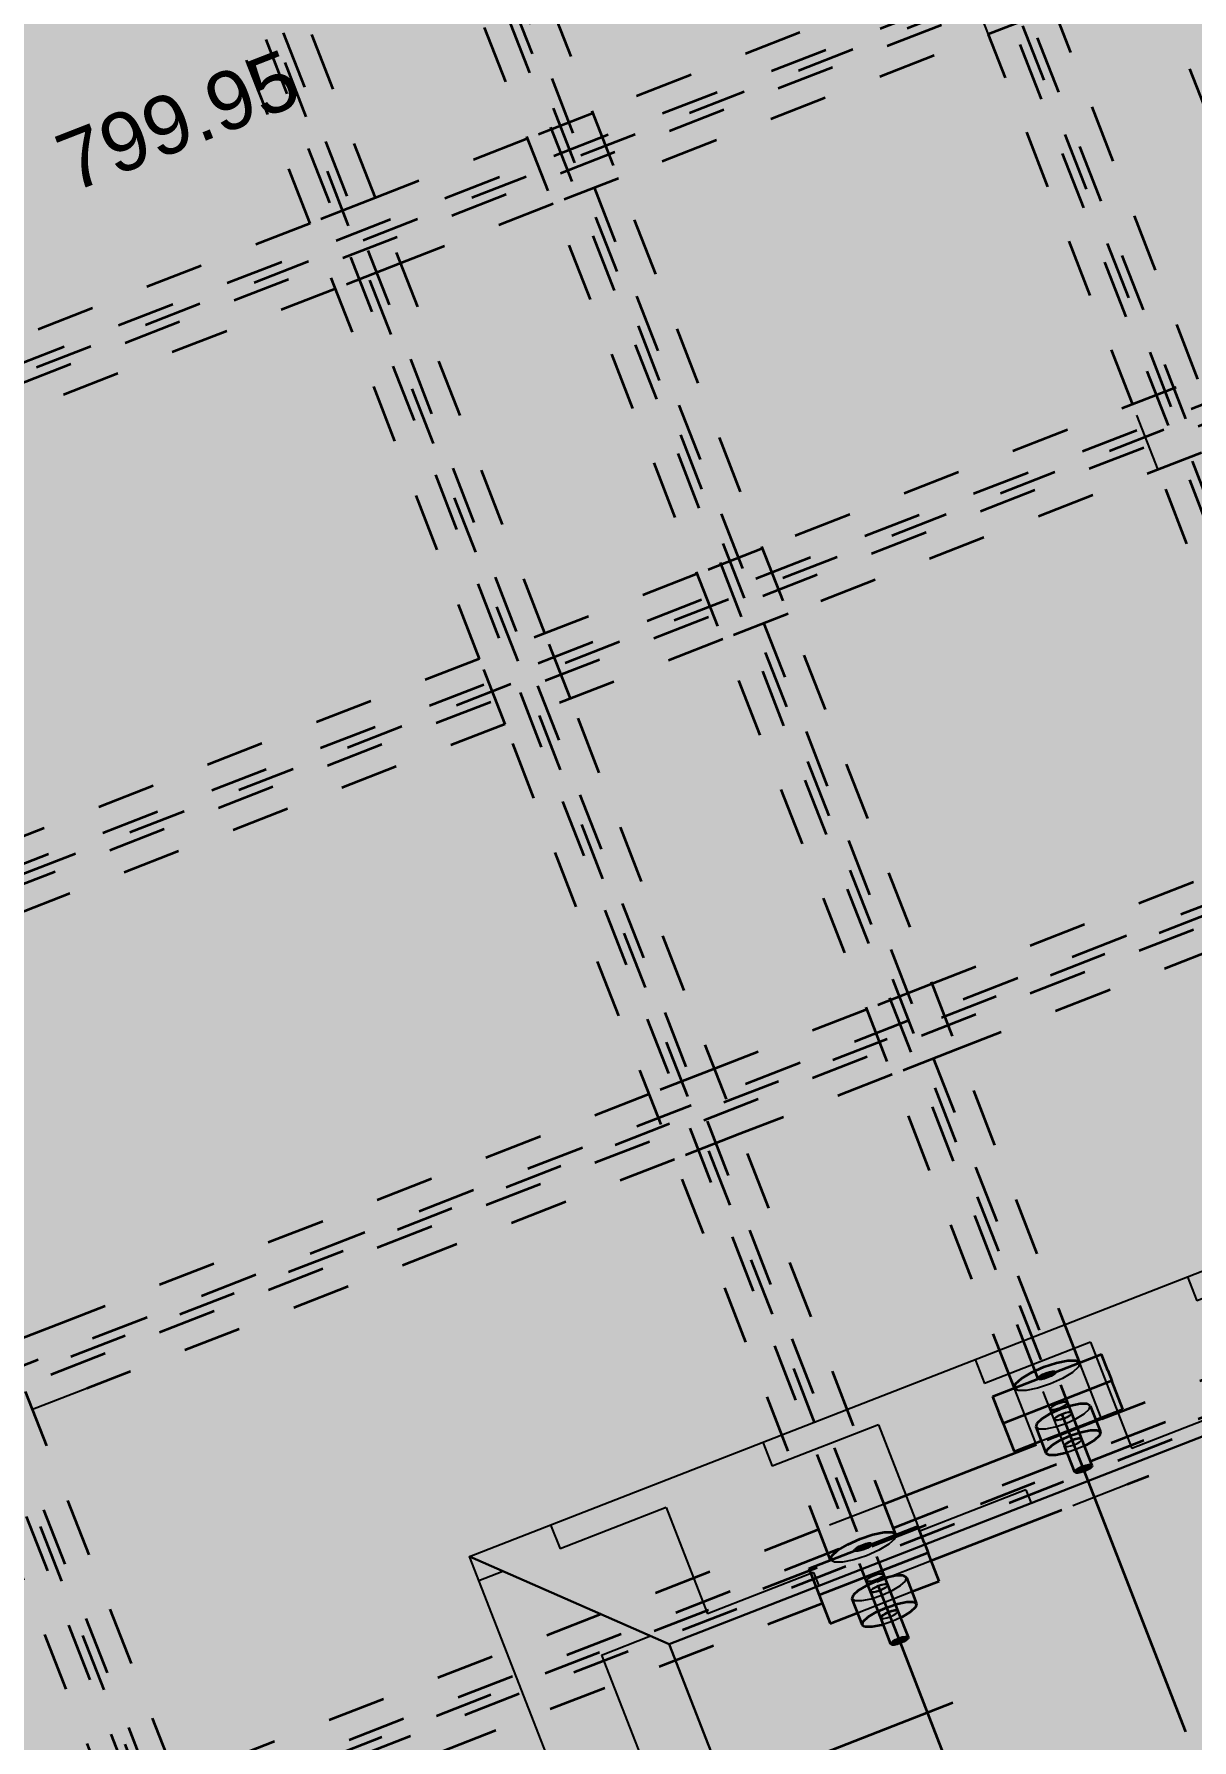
# Model space of a CAD drawing. Header units: metres. Extents: x 2688466 to 2688595, y 1221626 to 1221756.
# Drawn here: x 2688499.936 to 2688501.918, y 1221705.583 to 1221708.503 of the extents above; entities that cross this region are included whole.
import ezdxf

# ---------------------------------------------------------------- set-up
doc = ezdxf.new("R2010")
doc.units = ezdxf.units.M
doc.linetypes.add('AUSGEZOGEN', pattern=[0])
doc.linetypes.add('VERDECKT2_S2', pattern=[0.15, 0.1, -0.05])
for name, color, linetype, lineweight in [('Beton Ansicht', 7, 'AUSGEZOGEN', 35), ('Schnittbeschriftung', 7, 'AUSGEZOGEN', 50), ('Standard', 7, 'AUSGEZOGEN', 13)]:
    doc.layers.add(name, color=color, linetype=linetype, lineweight=lineweight)
doc.styles.add('ARIAL', font='arial.ttf')

msp = doc.modelspace()

# ---------------------------------------------------------------- hatches: boundary and pattern name
at = {"layer": 'Beton Ansicht', "linetype": 'AUSGEZOGEN', "lineweight": 13, "true_color": 0xc86432, "transparency": 33554687}
for points in [[(2688501.7744, 1221706.2151), (2688501.7635, 1221706.2429), (2688501.5772, 1221706.1703), (2688501.588, 1221706.1425)], [(2688501.588, 1221706.1425), (2688501.595, 1221706.1245), (2688501.7814, 1221706.1971), (2688501.7744, 1221706.2151)], [(2688501.595, 1221706.1245), (2688501.6138, 1221706.0763), (2688501.6604, 1221706.0944), (2688501.651, 1221706.1185), (2688501.6528, 1221706.1245), (2688501.6613, 1221706.1324), (2688501.6754, 1221706.1409), (2688501.6929, 1221706.1487), (2688501.7111, 1221706.1547), (2688501.7272, 1221706.158), (2688501.7388, 1221706.158), (2688501.7442, 1221706.1548), (2688501.7536, 1221706.1307), (2688501.8002, 1221706.1488), (2688501.7814, 1221706.1971)], [(2688501.4597, 1221705.9208), (2688501.4489, 1221705.9487), (2688501.2625, 1221705.8761), (2688501.2734, 1221705.8482)], [(2688501.2734, 1221705.8482), (2688501.2804, 1221705.8302), (2688501.4667, 1221705.9028), (2688501.4597, 1221705.9208)], [(2688501.2804, 1221705.8302), (2688501.2991, 1221705.782), (2688501.3457, 1221705.8001), (2688501.3363, 1221705.8243), (2688501.3381, 1221705.8303), (2688501.3467, 1221705.8381), (2688501.3608, 1221705.8466), (2688501.3782, 1221705.8545), (2688501.3964, 1221705.8605), (2688501.4126, 1221705.8638), (2688501.4242, 1221705.8638), (2688501.4295, 1221705.8606), (2688501.4389, 1221705.8364), (2688501.4855, 1221705.8546), (2688501.4667, 1221705.9028)]]:
    msp.add_hatch(color=32, dxfattribs=at).paths.add_polyline_path(points)
at = {"layer": 'Beton Ansicht', "linetype": 'AUSGEZOGEN', "lineweight": 13, "transparency": 33554687}
for points in [[(2688501.6587, 1221706.2053), (2688501.656, 1221706.2027), (2688501.6566, 1221706.2013), (2688501.6598, 1221706.2025)], [(2688501.6633, 1221706.208), (2688501.6587, 1221706.2053), (2688501.6598, 1221706.2025), (2688501.6646, 1221706.2044)], [(2688501.6689, 1221706.2105), (2688501.6633, 1221706.208), (2688501.6646, 1221706.2044), (2688501.6704, 1221706.2066)], [(2688501.6747, 1221706.2124), (2688501.6689, 1221706.2105), (2688501.6704, 1221706.2066), (2688501.6761, 1221706.2089)], [(2688501.6798, 1221706.2135), (2688501.6747, 1221706.2124), (2688501.6761, 1221706.2089), (2688501.6809, 1221706.2107)], [(2688501.6836, 1221706.2135), (2688501.6798, 1221706.2135), (2688501.6809, 1221706.2107), (2688501.6841, 1221706.212)], [(2688501.6853, 1221706.2124), (2688501.6836, 1221706.2135), (2688501.6841, 1221706.212)], [(2688501.656, 1221706.2027), (2688501.6554, 1221706.2008), (2688501.6566, 1221706.2013)], [(2688501.693, 1221706.0959), (2688501.7104, 1221706.1037), (2688501.6929, 1221706.1487), (2688501.6754, 1221706.1409)], [(2688501.7104, 1221706.1037), (2688501.7286, 1221706.1097), (2688501.7111, 1221706.1547), (2688501.6929, 1221706.1487)], [(2688501.7286, 1221706.1097), (2688501.7448, 1221706.113), (2688501.7272, 1221706.158), (2688501.7111, 1221706.1547)], [(2688501.7448, 1221706.113), (2688501.7564, 1221706.113), (2688501.7388, 1221706.158), (2688501.7272, 1221706.158)], [(2688501.7564, 1221706.113), (2688501.7617, 1221706.1098), (2688501.7442, 1221706.1548), (2688501.7388, 1221706.158)], [(2688501.6685, 1221706.0735), (2688501.6703, 1221706.0795), (2688501.6528, 1221706.1245), (2688501.651, 1221706.1185)], [(2688501.6703, 1221706.0795), (2688501.6789, 1221706.0874), (2688501.6613, 1221706.1324), (2688501.6528, 1221706.1245)], [(2688501.6789, 1221706.0874), (2688501.693, 1221706.0959), (2688501.6754, 1221706.1409), (2688501.6613, 1221706.1324)], [(2688501.7373, 1221706.0875), (2688501.7514, 1221706.096), (2688501.76, 1221706.1038), (2688501.7617, 1221706.1098), (2688501.7564, 1221706.113), (2688501.7448, 1221706.113), (2688501.7286, 1221706.1097), (2688501.7104, 1221706.1037), (2688501.693, 1221706.0959), (2688501.6789, 1221706.0874), (2688501.6703, 1221706.0795), (2688501.6685, 1221706.0735), (2688501.6739, 1221706.0703), (2688501.6855, 1221706.0703), (2688501.7016, 1221706.0736), (2688501.7046, 1221706.0746), (2688501.7002, 1221706.0859), (2688501.7008, 1221706.0878), (2688501.7035, 1221706.0903), (2688501.708, 1221706.093), (2688501.7136, 1221706.0955), (2688501.7194, 1221706.0974), (2688501.7246, 1221706.0985), (2688501.7283, 1221706.0985), (2688501.73, 1221706.0975), (2688501.7344, 1221706.0862)], [(2688501.7177, 1221706.0408), (2688501.7183, 1221706.0428), (2688501.7008, 1221706.0878), (2688501.7002, 1221706.0859)], [(2688501.7183, 1221706.0428), (2688501.7211, 1221706.0453), (2688501.7035, 1221706.0903), (2688501.7008, 1221706.0878)], [(2688501.7211, 1221706.0453), (2688501.7256, 1221706.048), (2688501.708, 1221706.093), (2688501.7035, 1221706.0903)], [(2688501.7256, 1221706.048), (2688501.7312, 1221706.0505), (2688501.7136, 1221706.0955), (2688501.708, 1221706.093)], [(2688501.7312, 1221706.0505), (2688501.737, 1221706.0524), (2688501.7194, 1221706.0974), (2688501.7136, 1221706.0955)], [(2688501.737, 1221706.0524), (2688501.7421, 1221706.0535), (2688501.7246, 1221706.0985), (2688501.7194, 1221706.0974)], [(2688501.7421, 1221706.0535), (2688501.7459, 1221706.0535), (2688501.7283, 1221706.0985), (2688501.7246, 1221706.0985)], [(2688501.7459, 1221706.0535), (2688501.7476, 1221706.0525), (2688501.73, 1221706.0975), (2688501.7283, 1221706.0985)], [(2688501.7443, 1221706.048), (2688501.747, 1221706.0505), (2688501.7476, 1221706.0525), (2688501.7459, 1221706.0535), (2688501.7421, 1221706.0535), (2688501.737, 1221706.0524), (2688501.7312, 1221706.0505), (2688501.7256, 1221706.048), (2688501.7211, 1221706.0453), (2688501.7183, 1221706.0428), (2688501.7177, 1221706.0408), (2688501.7195, 1221706.0398), (2688501.7232, 1221706.0398), (2688501.7283, 1221706.0409), (2688501.7342, 1221706.0428), (2688501.7398, 1221706.0453)], [(2688501.3486, 1221705.9137), (2688501.3441, 1221705.911), (2688501.3451, 1221705.9083), (2688501.35, 1221705.9102)], [(2688501.3542, 1221705.9162), (2688501.3486, 1221705.9137), (2688501.35, 1221705.9102), (2688501.3557, 1221705.9124)], [(2688501.36, 1221705.9182), (2688501.3542, 1221705.9162), (2688501.3557, 1221705.9124), (2688501.3614, 1221705.9146)], [(2688501.3652, 1221705.9192), (2688501.36, 1221705.9182), (2688501.3614, 1221705.9146), (2688501.3662, 1221705.9165)], [(2688501.3689, 1221705.9192), (2688501.3652, 1221705.9192), (2688501.3662, 1221705.9165), (2688501.3695, 1221705.9177)], [(2688501.3706, 1221705.9182), (2688501.3689, 1221705.9192), (2688501.3695, 1221705.9177)], [(2688501.3413, 1221705.9085), (2688501.3408, 1221705.9066), (2688501.3419, 1221705.907)], [(2688501.3441, 1221705.911), (2688501.3413, 1221705.9085), (2688501.3419, 1221705.907), (2688501.3451, 1221705.9083)], [(2688501.3783, 1221705.8016), (2688501.3958, 1221705.8095), (2688501.3782, 1221705.8545), (2688501.3608, 1221705.8466)], [(2688501.3958, 1221705.8095), (2688501.414, 1221705.8155), (2688501.3964, 1221705.8605), (2688501.3782, 1221705.8545)], [(2688501.414, 1221705.8155), (2688501.4301, 1221705.8188), (2688501.4126, 1221705.8638), (2688501.3964, 1221705.8605)], [(2688501.4301, 1221705.8188), (2688501.4417, 1221705.8188), (2688501.4242, 1221705.8638), (2688501.4126, 1221705.8638)], [(2688501.4417, 1221705.8188), (2688501.4471, 1221705.8155), (2688501.4295, 1221705.8606), (2688501.4242, 1221705.8638)], [(2688501.3539, 1221705.7793), (2688501.3556, 1221705.7853), (2688501.3381, 1221705.8303), (2688501.3363, 1221705.8243)], [(2688501.3556, 1221705.7853), (2688501.3642, 1221705.7931), (2688501.3467, 1221705.8381), (2688501.3381, 1221705.8303)], [(2688501.3642, 1221705.7931), (2688501.3783, 1221705.8016), (2688501.3608, 1221705.8466), (2688501.3467, 1221705.8381)], [(2688501.4226, 1221705.7932), (2688501.4367, 1221705.8017), (2688501.4453, 1221705.8096), (2688501.4471, 1221705.8155), (2688501.4417, 1221705.8188), (2688501.4301, 1221705.8188), (2688501.414, 1221705.8155), (2688501.3958, 1221705.8095), (2688501.3783, 1221705.8016), (2688501.3642, 1221705.7931), (2688501.3556, 1221705.7853), (2688501.3539, 1221705.7793), (2688501.3592, 1221705.776), (2688501.3708, 1221705.776), (2688501.387, 1221705.7793), (2688501.39, 1221705.7803), (2688501.3856, 1221705.7916), (2688501.3861, 1221705.7935), (2688501.3889, 1221705.796), (2688501.3934, 1221705.7987), (2688501.399, 1221705.8013), (2688501.4048, 1221705.8032), (2688501.4099, 1221705.8042), (2688501.4137, 1221705.8042), (2688501.4154, 1221705.8032), (2688501.4198, 1221705.7919)], [(2688501.4036, 1221705.7485), (2688501.4064, 1221705.751), (2688501.3889, 1221705.796), (2688501.3861, 1221705.7935)], [(2688501.4064, 1221705.751), (2688501.4109, 1221705.7537), (2688501.3934, 1221705.7987), (2688501.3889, 1221705.796)], [(2688501.4109, 1221705.7537), (2688501.4165, 1221705.7563), (2688501.399, 1221705.8013), (2688501.3934, 1221705.7987)], [(2688501.4165, 1221705.7563), (2688501.4223, 1221705.7582), (2688501.4048, 1221705.8032), (2688501.399, 1221705.8013)], [(2688501.4223, 1221705.7582), (2688501.4275, 1221705.7592), (2688501.4099, 1221705.8042), (2688501.4048, 1221705.8032)], [(2688501.4275, 1221705.7592), (2688501.4312, 1221705.7592), (2688501.4137, 1221705.8042), (2688501.4099, 1221705.8042)], [(2688501.4312, 1221705.7592), (2688501.4329, 1221705.7582), (2688501.4154, 1221705.8032), (2688501.4137, 1221705.8042)], [(2688501.4031, 1221705.7466), (2688501.4036, 1221705.7485), (2688501.3861, 1221705.7935), (2688501.3856, 1221705.7916)], [(2688501.4296, 1221705.7538), (2688501.4323, 1221705.7563), (2688501.4329, 1221705.7582), (2688501.4312, 1221705.7592), (2688501.4275, 1221705.7592), (2688501.4223, 1221705.7582), (2688501.4165, 1221705.7563), (2688501.4109, 1221705.7537), (2688501.4064, 1221705.751), (2688501.4036, 1221705.7485), (2688501.4031, 1221705.7466), (2688501.4048, 1221705.7456), (2688501.4085, 1221705.7456), (2688501.4137, 1221705.7466), (2688501.4195, 1221705.7485), (2688501.4251, 1221705.7511)]]:
    msp.add_hatch(color=5, dxfattribs=at).paths.add_polyline_path(points)
at = {"layer": 'Standard', "linetype": 'AUSGEZOGEN', "lineweight": 13, "transparency": 33554559}
h = msp.add_hatch(color=7, dxfattribs=at)
h.set_gradient(color1=(199, 199, 199), color2=(199, 199, 199), one_color=1)
h.paths.add_polyline_path([(2688498.9716, 1221702.9406), (2688501.4559, 1221703.9081), (2688500.6814, 1221705.8966), (2688502.9031, 1221706.7619), (2688501.5163, 1221710.3384), (2688496.8051, 1221708.5036)], flags=0)
h = msp.add_hatch(color=7, dxfattribs=at)
h.set_gradient(color1=(140, 255, 140), color2=(140, 255, 140), one_color=1)
h.paths.add_polyline_path([(2688500.6814, 1221705.8966), (2688501.0233, 1221705.7464), (2688503.2446, 1221706.6115), (2688502.9031, 1221706.7619)], flags=0)
at = {"layer": 'Standard', "linetype": 'AUSGEZOGEN', "lineweight": 25, "transparency": 33554687}
h = msp.add_hatch(dxfattribs=at)
h.set_pattern_fill('MUSTER', scale=0.195, angle=201.28, style=0, pattern_type=2)
h.set_pattern_definition([(201.28, (2688527.82213, 1221730.65005), (-0.1109339, -0.2524751), [0.195, -0.195]), (291.28, (2688527.82213, 1221730.65005), (0.2524751, -0.1109339), [0.195, -0.195])])
h.paths.add_polyline_path([(2688501.0233, 1221705.7464), (2688503.2446, 1221706.6115), (2688502.9031, 1221706.7619), (2688500.6814, 1221705.8966)], flags=0)
at = {"layer": 'Standard', "linetype": 'AUSGEZOGEN', "lineweight": 13, "transparency": 33554559}
h = msp.add_hatch(color=7, dxfattribs=at)
h.set_gradient(color1=(199, 199, 199), color2=(199, 199, 199), one_color=1)
h.paths.add_polyline_path([(2688501.7019, 1221704.0039), (2688503.9209, 1221704.8681), (2688503.2446, 1221706.6115), (2688501.0233, 1221705.7464)], flags=0)
h = msp.add_hatch(color=7, dxfattribs=at)
h.set_gradient(color1=(140, 255, 140), color2=(140, 255, 140), one_color=1)
h.paths.add_polyline_path([(2688501.4559, 1221703.9081), (2688501.7019, 1221704.0039), (2688501.0233, 1221705.7464), (2688500.6814, 1221705.8966)], flags=0)
at = {"layer": 'Standard', "linetype": 'AUSGEZOGEN', "lineweight": 25, "transparency": 33554687}
h = msp.add_hatch(dxfattribs=at)
h.set_pattern_fill('MUSTER', scale=0.195, angle=291.28, style=0, pattern_type=2)
h.set_pattern_definition([(291.28, (2688528.54895, 1221730.93313), (0.2524751, -0.1109339), [0.195, -0.195]), (21.28, (2688528.54895, 1221730.93313), (0.1109339, 0.2524751), [0.195, -0.195])])
h.paths.add_polyline_path([(2688501.7019, 1221704.0039), (2688501.0233, 1221705.7464), (2688500.6814, 1221705.8966), (2688501.4559, 1221703.9081)], flags=0)

# ---------------------------------------------------------------- linework, layer by layer
at = {"layer": 'Beton Ansicht', "linetype": 'VERDECKT2_S2', "lineweight": 35, "transparency": 33554687}
for p, q in [((2688500.7815, 1221703.8046), (2688497.7203, 1221711.6648)), ((2688500.6849, 1221704.0083), (2688497.8806, 1221711.2089)), ((2688500.7148, 1221704.0199), (2688497.9104, 1221711.2205)), ((2688500.6439, 1221703.9924), (2688497.9751, 1221710.8452)), ((2688502.459, 1221706.3421), (2688501.0568, 1221709.9424)), ((2688502.5362, 1221706.1879), (2688501.0661, 1221709.9626)), ((2688502.4888, 1221706.3537), (2688501.0866, 1221709.954)), ((2688501.7263, 1221706.2284), (2688500.3241, 1221709.8287)), ((2688501.6554, 1221706.2008), (2688500.2533, 1221709.8011)), ((2688501.7327, 1221706.0467), (2688500.2626, 1221709.8214)), ((2688501.73, 1221706.0975), (2688500.2831, 1221709.8127)), ((2688501.6144, 1221706.1849), (2688500.2123, 1221709.7852)), ((2688501.3856, 1221705.7916), (2688499.9386, 1221709.5069)), ((2688501.418, 1221705.7524), (2688499.9479, 1221709.5271)), ((2688501.4154, 1221705.8032), (2688499.9684, 1221709.5185)), ((2688500.7558, 1221704.0359), (2688498.639, 1221709.4712)), ((2688502.0965, 1221707.9781), (2688501.5594, 1221709.3572)), ((2688502.456, 1221708.9122), (2688496.0708, 1221706.4254)), ((2688502.4098, 1221708.9114), (2688496.093, 1221706.4512)), ((2688502.4214, 1221708.8816), (2688496.1046, 1221706.4214)), ((2688500.8106, 1221707.4773), (2688500.2735, 1221708.8564)), ((2688500.6988, 1221707.4337), (2688500.1617, 1221708.8128)), ((2688501.8062, 1221708.7235), (2688500.893, 1221708.3679)), ((2688501.8498, 1221708.6117), (2688500.9366, 1221708.2561)), ((2688501.9288, 1221707.9127), (2688501.682, 1221708.5464)), ((2688501.817, 1221707.8692), (2688501.5702, 1221708.5028)), ((2688500.893, 1221708.3679), (2688500.7812, 1221708.3243)), ((2688500.7812, 1221708.3243), (2688500.5203, 1221708.2227)), ((2688500.9366, 1221708.2561), (2688500.8248, 1221708.2125)), ((2688500.5203, 1221708.2227), (2688500.4085, 1221708.1792)), ((2688500.8248, 1221708.2125), (2688500.5638, 1221708.1109)), ((2688500.4085, 1221708.1792), (2688499.4021, 1221707.7872)), ((2688502.6158, 1221708.1159), (2688496.2307, 1221705.6292)), ((2688502.5697, 1221708.1151), (2688496.2528, 1221705.655)), ((2688500.5638, 1221708.1109), (2688500.452, 1221708.0673)), ((2688502.4506, 1221708.116), (2688501.1834, 1221707.6224)), ((2688502.5813, 1221708.0853), (2688496.2644, 1221705.6251)), ((2688500.452, 1221708.0673), (2688499.4457, 1221707.6754)), ((2688502.4942, 1221708.0041), (2688501.2269, 1221707.5106)), ((2688502.418, 1221706.3261), (2688501.8605, 1221707.7574)), ((2688501.1834, 1221707.6224), (2688501.0715, 1221707.5789)), ((2688501.0715, 1221707.5789), (2688499.6924, 1221707.0418)), ((2688501.2269, 1221707.5106), (2688501.1151, 1221707.467)), ((2688501.1151, 1221707.467), (2688499.736, 1221706.9299)), ((2688500.8542, 1221707.3654), (2688500.8106, 1221707.4773)), ((2688503.0739, 1221707.4358), (2688496.6887, 1221704.949)), ((2688500.7424, 1221707.3219), (2688500.6988, 1221707.4337)), ((2688503.0394, 1221707.4052), (2688496.7225, 1221704.945)), ((2688502.9247, 1221707.3948), (2688496.7109, 1221704.9748)), ((2688501.4116, 1221705.9341), (2688500.8542, 1221707.3654)), ((2688501.2998, 1221705.8906), (2688500.7424, 1221707.3219)), ((2688502.1073, 1221707.1237), (2688501.4737, 1221706.877)), ((2688502.1509, 1221707.0119), (2688501.5172, 1221706.7651)), ((2688501.4737, 1221706.877), (2688501.3619, 1221706.8334)), ((2688501.3619, 1221706.8334), (2688501.1009, 1221706.7318)), ((2688501.5172, 1221706.7651), (2688501.4054, 1221706.7216)), ((2688503.5133, 1221706.7484), (2688496.886, 1221704.1674)), ((2688501.1009, 1221706.7318), (2688500.9891, 1221706.6882)), ((2688503.3641, 1221706.7074), (2688496.9082, 1221704.1931)), ((2688501.4054, 1221706.7216), (2688501.1445, 1221706.62)), ((2688503.3757, 1221706.6776), (2688496.9198, 1221704.1633)), ((2688500.9891, 1221706.6882), (2688499.9828, 1221706.2963)), ((2688501.1445, 1221706.62), (2688501.0327, 1221706.5764)), ((2688501.0327, 1221706.5764), (2688500.0263, 1221706.1845)), ((2688502.3976, 1221706.3783), (2688501.764, 1221706.1315)), ((2688499.9828, 1221706.2963), (2688499.8709, 1221706.2528)), ((2688502.4039, 1221706.2519), (2688501.8076, 1221706.0197)), ((2688501.2795, 1221705.9428), (2688500.2731, 1221705.5508)), ((2688501.2857, 1221705.8164), (2688500.3166, 1221705.439))]:
    msp.add_line(p, q, dxfattribs=at)
at = {"layer": 'Beton Ansicht', "linetype": 'VERDECKT2_S2', "lineweight": 25, "transparency": 33554687}
for p, q in [((2688501.5702, 1221708.5028), (2688501.5267, 1221708.6147)), ((2688501.8605, 1221707.7574), (2688501.817, 1221707.8692)), ((2688501.6774, 1221706.2053), (2688501.6719, 1221706.2028)), ((2688501.682, 1221706.208), (2688501.6774, 1221706.2053)), ((2688501.6847, 1221706.2105), (2688501.682, 1221706.208)), ((2688501.6853, 1221706.2124), (2688501.6847, 1221706.2105)), ((2688501.7139, 1221706.2118), (2688501.697, 1221706.2016)), ((2688501.7242, 1221706.2212), (2688501.7139, 1221706.2118)), ((2688501.7263, 1221706.2284), (2688501.7242, 1221706.2212)), ((2688501.7629, 1221706.1343), (2688501.7263, 1221706.2284)), ((2688500.0263, 1221706.1845), (2688499.9145, 1221706.1409)), ((2688501.6209, 1221706.181), (2688501.6144, 1221706.1849)), ((2688501.6511, 1221706.0908), (2688501.6144, 1221706.1849)), ((2688501.6348, 1221706.181), (2688501.6209, 1221706.181)), ((2688501.6542, 1221706.1849), (2688501.6348, 1221706.181)), ((2688501.676, 1221706.1922), (2688501.6542, 1221706.1849)), ((2688501.6572, 1221706.1998), (2688501.6554, 1221706.2008)), ((2688501.7002, 1221706.0859), (2688501.6554, 1221706.2008)), ((2688501.6609, 1221706.1998), (2688501.6572, 1221706.1998)), ((2688501.666, 1221706.2008), (2688501.6609, 1221706.1998)), ((2688501.6719, 1221706.2028), (2688501.666, 1221706.2008)), ((2688501.697, 1221706.2016), (2688501.676, 1221706.1922)), ((2688501.6762, 1221706.1508), (2688501.6757, 1221706.1489)), ((2688501.6757, 1221706.1489), (2688501.6762, 1221706.1508)), ((2688501.6757, 1221706.1489), (2688501.6774, 1221706.1478)), ((2688501.6774, 1221706.1478), (2688501.6757, 1221706.1489)), ((2688501.679, 1221706.1533), (2688501.6762, 1221706.1508)), ((2688501.6762, 1221706.1508), (2688501.679, 1221706.1533)), ((2688501.6774, 1221706.1478), (2688501.6811, 1221706.1478)), ((2688501.6811, 1221706.1478), (2688501.6774, 1221706.1478)), ((2688501.6835, 1221706.156), (2688501.679, 1221706.1533)), ((2688501.679, 1221706.1533), (2688501.6835, 1221706.156)), ((2688501.6811, 1221706.1478), (2688501.6863, 1221706.1489)), ((2688501.6863, 1221706.1489), (2688501.6811, 1221706.1478)), ((2688501.6891, 1221706.1585), (2688501.6835, 1221706.156)), ((2688501.6835, 1221706.156), (2688501.6891, 1221706.1585)), ((2688501.6863, 1221706.1489), (2688501.6921, 1221706.1508)), ((2688501.6921, 1221706.1508), (2688501.6863, 1221706.1489)), ((2688501.6949, 1221706.1604), (2688501.6891, 1221706.1585)), ((2688501.6891, 1221706.1585), (2688501.6949, 1221706.1604)), ((2688501.6921, 1221706.1508), (2688501.6977, 1221706.1533)), ((2688501.6977, 1221706.1533), (2688501.6921, 1221706.1508)), ((2688501.7001, 1221706.1615), (2688501.6949, 1221706.1604)), ((2688501.6949, 1221706.1604), (2688501.7001, 1221706.1615)), ((2688501.6977, 1221706.1533), (2688501.7022, 1221706.156)), ((2688501.7022, 1221706.156), (2688501.6977, 1221706.1533)), ((2688501.7038, 1221706.1615), (2688501.7001, 1221706.1615)), ((2688501.7001, 1221706.1615), (2688501.7038, 1221706.1615)), ((2688501.7022, 1221706.156), (2688501.7049, 1221706.1586)), ((2688501.7049, 1221706.1586), (2688501.7022, 1221706.156)), ((2688501.7055, 1221706.1605), (2688501.7038, 1221706.1615)), ((2688501.7038, 1221706.1615), (2688501.7055, 1221706.1605)), ((2688501.7049, 1221706.1586), (2688501.7055, 1221706.1605)), ((2688501.7055, 1221706.1605), (2688501.7049, 1221706.1586)), ((2688501.7339, 1221706.141), (2688501.7424, 1221706.1488)), ((2688501.7424, 1221706.1488), (2688501.7442, 1221706.1548)), ((2688501.651, 1221706.1185), (2688501.6564, 1221706.1153)), ((2688501.764, 1221706.1315), (2688501.6522, 1221706.0879)), ((2688501.6604, 1221706.0944), (2688501.7536, 1221706.1307)), ((2688501.668, 1221706.1153), (2688501.6841, 1221706.1186)), ((2688501.6827, 1221706.1309), (2688501.6833, 1221706.1328)), ((2688501.6833, 1221706.1328), (2688501.6827, 1221706.1309)), ((2688501.6844, 1221706.1298), (2688501.6827, 1221706.1309)), ((2688501.6827, 1221706.1309), (2688501.6844, 1221706.1298)), ((2688501.6833, 1221706.1328), (2688501.686, 1221706.1353)), ((2688501.686, 1221706.1353), (2688501.6833, 1221706.1328)), ((2688501.6841, 1221706.1186), (2688501.7023, 1221706.1246)), ((2688501.6881, 1221706.1298), (2688501.6844, 1221706.1298)), ((2688501.6844, 1221706.1298), (2688501.6881, 1221706.1298)), ((2688501.686, 1221706.1353), (2688501.6905, 1221706.138)), ((2688501.6905, 1221706.138), (2688501.686, 1221706.1353)), ((2688501.6933, 1221706.1309), (2688501.6881, 1221706.1298)), ((2688501.6881, 1221706.1298), (2688501.6933, 1221706.1309)), ((2688501.6905, 1221706.138), (2688501.6961, 1221706.1405)), ((2688501.6961, 1221706.1405), (2688501.6905, 1221706.138)), ((2688501.6991, 1221706.1328), (2688501.6933, 1221706.1309)), ((2688501.6933, 1221706.1309), (2688501.6991, 1221706.1328)), ((2688501.6961, 1221706.1405), (2688501.7019, 1221706.1424)), ((2688501.7019, 1221706.1424), (2688501.6961, 1221706.1405)), ((2688501.7047, 1221706.1353), (2688501.6991, 1221706.1328)), ((2688501.6991, 1221706.1328), (2688501.7047, 1221706.1353)), ((2688501.7019, 1221706.1424), (2688501.7071, 1221706.1435)), ((2688501.7071, 1221706.1435), (2688501.7019, 1221706.1424)), ((2688501.7023, 1221706.1246), (2688501.7198, 1221706.1325)), ((2688501.7092, 1221706.138), (2688501.7047, 1221706.1353)), ((2688501.7047, 1221706.1353), (2688501.7092, 1221706.138)), ((2688501.7071, 1221706.1435), (2688501.7108, 1221706.1435)), ((2688501.7108, 1221706.1435), (2688501.7071, 1221706.1435)), ((2688501.712, 1221706.1405), (2688501.7092, 1221706.138)), ((2688501.7092, 1221706.138), (2688501.712, 1221706.1405)), ((2688501.7108, 1221706.1435), (2688501.7125, 1221706.1425)), ((2688501.7125, 1221706.1425), (2688501.7108, 1221706.1435)), ((2688501.7125, 1221706.1425), (2688501.712, 1221706.1405)), ((2688501.712, 1221706.1405), (2688501.7125, 1221706.1425)), ((2688501.7198, 1221706.1325), (2688501.7339, 1221706.141)), ((2688501.6564, 1221706.1153), (2688501.668, 1221706.1153)), ((2688501.7108, 1221706.0859), (2688501.7166, 1221706.0878)), ((2688501.7166, 1221706.0878), (2688501.7222, 1221706.0903)), ((2688501.7222, 1221706.0903), (2688501.7267, 1221706.093)), ((2688501.7267, 1221706.093), (2688501.7295, 1221706.0955)), ((2688501.7295, 1221706.0955), (2688501.73, 1221706.0975)), ((2688501.7002, 1221706.0859), (2688501.7019, 1221706.0848)), ((2688501.7019, 1221706.0848), (2688501.7056, 1221706.0848)), ((2688501.7198, 1221706.0796), (2688501.7046, 1221706.0746)), ((2688501.7056, 1221706.0848), (2688501.7108, 1221706.0859)), ((2688501.7344, 1221706.0862), (2688501.7198, 1221706.0796)), ((2688501.8076, 1221706.0197), (2688501.6957, 1221705.9761)), ((2688501.3913, 1221705.9863), (2688501.2795, 1221705.9428)), ((2688501.3673, 1221705.9138), (2688501.3628, 1221705.911)), ((2688501.37, 1221705.9163), (2688501.3673, 1221705.9138)), ((2688501.3706, 1221705.9182), (2688501.37, 1221705.9163)), ((2688501.3992, 1221705.9175), (2688501.3823, 1221705.9073)), ((2688501.4095, 1221705.927), (2688501.3992, 1221705.9175)), ((2688501.4116, 1221705.9341), (2688501.4095, 1221705.927)), ((2688501.4721, 1221705.889), (2688501.2857, 1221705.8164)), ((2688501.3062, 1221705.8867), (2688501.2998, 1221705.8906)), ((2688501.3201, 1221705.8867), (2688501.3062, 1221705.8867)), ((2688501.3395, 1221705.8907), (2688501.3201, 1221705.8867)), ((2688501.3613, 1221705.8979), (2688501.3395, 1221705.8907)), ((2688501.3425, 1221705.9055), (2688501.3408, 1221705.9066)), ((2688501.3462, 1221705.9055), (2688501.3425, 1221705.9055)), ((2688501.3514, 1221705.9066), (2688501.3462, 1221705.9055)), ((2688501.3572, 1221705.9085), (2688501.3514, 1221705.9066)), ((2688501.3628, 1221705.911), (2688501.3572, 1221705.9085)), ((2688501.3823, 1221705.9073), (2688501.3613, 1221705.8979)), ((2688501.3616, 1221705.8565), (2688501.361, 1221705.8546)), ((2688501.361, 1221705.8546), (2688501.3616, 1221705.8565)), ((2688501.361, 1221705.8546), (2688501.3627, 1221705.8536)), ((2688501.3627, 1221705.8536), (2688501.361, 1221705.8546)), ((2688501.3643, 1221705.859), (2688501.3616, 1221705.8565)), ((2688501.3616, 1221705.8565), (2688501.3643, 1221705.859)), ((2688501.3627, 1221705.8536), (2688501.3664, 1221705.8536)), ((2688501.3664, 1221705.8536), (2688501.3627, 1221705.8536)), ((2688501.3688, 1221705.8618), (2688501.3643, 1221705.859)), ((2688501.3643, 1221705.859), (2688501.3688, 1221705.8618)), ((2688501.3664, 1221705.8536), (2688501.3716, 1221705.8546)), ((2688501.3716, 1221705.8546), (2688501.3664, 1221705.8536)), ((2688501.3744, 1221705.8643), (2688501.3688, 1221705.8618)), ((2688501.3688, 1221705.8618), (2688501.3744, 1221705.8643)), ((2688501.3716, 1221705.8546), (2688501.3774, 1221705.8565)), ((2688501.3774, 1221705.8565), (2688501.3716, 1221705.8546)), ((2688501.3802, 1221705.8662), (2688501.3744, 1221705.8643)), ((2688501.3744, 1221705.8643), (2688501.3802, 1221705.8662)), ((2688501.3774, 1221705.8565), (2688501.383, 1221705.8591)), ((2688501.383, 1221705.8591), (2688501.3774, 1221705.8565)), ((2688501.3854, 1221705.8672), (2688501.3802, 1221705.8662)), ((2688501.3802, 1221705.8662), (2688501.3854, 1221705.8672)), ((2688501.383, 1221705.8591), (2688501.3875, 1221705.8618)), ((2688501.3875, 1221705.8618), (2688501.383, 1221705.8591)), ((2688501.3891, 1221705.8672), (2688501.3854, 1221705.8672)), ((2688501.3854, 1221705.8672), (2688501.3891, 1221705.8672)), ((2688501.3875, 1221705.8618), (2688501.3903, 1221705.8643)), ((2688501.3903, 1221705.8643), (2688501.3875, 1221705.8618)), ((2688501.3908, 1221705.8662), (2688501.3891, 1221705.8672)), ((2688501.3891, 1221705.8672), (2688501.3908, 1221705.8662)), ((2688501.3903, 1221705.8643), (2688501.3908, 1221705.8662)), ((2688501.3908, 1221705.8662), (2688501.3903, 1221705.8643)), ((2688501.4192, 1221705.8467), (2688501.4278, 1221705.8546)), ((2688501.4278, 1221705.8546), (2688501.4295, 1221705.8606)), ((2688501.3363, 1221705.8243), (2688501.3417, 1221705.821)), ((2688501.3457, 1221705.8001), (2688501.4389, 1221705.8364)), ((2688501.3533, 1221705.821), (2688501.3694, 1221705.8243)), ((2688501.368, 1221705.8366), (2688501.3686, 1221705.8385)), ((2688501.3686, 1221705.8385), (2688501.368, 1221705.8366)), ((2688501.3697, 1221705.8356), (2688501.368, 1221705.8366)), ((2688501.368, 1221705.8366), (2688501.3697, 1221705.8356)), ((2688501.3686, 1221705.8385), (2688501.3713, 1221705.841)), ((2688501.3713, 1221705.841), (2688501.3686, 1221705.8385)), ((2688501.3694, 1221705.8243), (2688501.3876, 1221705.8303)), ((2688501.3735, 1221705.8356), (2688501.3697, 1221705.8356)), ((2688501.3697, 1221705.8356), (2688501.3735, 1221705.8356)), ((2688501.3713, 1221705.841), (2688501.3758, 1221705.8437)), ((2688501.3758, 1221705.8437), (2688501.3713, 1221705.841)), ((2688501.3786, 1221705.8366), (2688501.3735, 1221705.8356)), ((2688501.3735, 1221705.8356), (2688501.3786, 1221705.8366)), ((2688501.3758, 1221705.8437), (2688501.3814, 1221705.8463)), ((2688501.3814, 1221705.8463), (2688501.3758, 1221705.8437)), ((2688501.3844, 1221705.8385), (2688501.3786, 1221705.8366)), ((2688501.3786, 1221705.8366), (2688501.3844, 1221705.8385)), ((2688501.3814, 1221705.8463), (2688501.3873, 1221705.8482)), ((2688501.3873, 1221705.8482), (2688501.3814, 1221705.8463)), ((2688501.39, 1221705.8411), (2688501.3844, 1221705.8385)), ((2688501.3844, 1221705.8385), (2688501.39, 1221705.8411)), ((2688501.3873, 1221705.8482), (2688501.3924, 1221705.8492)), ((2688501.3924, 1221705.8492), (2688501.3873, 1221705.8482)), ((2688501.3876, 1221705.8303), (2688501.4051, 1221705.8382)), ((2688501.3945, 1221705.8438), (2688501.39, 1221705.8411)), ((2688501.39, 1221705.8411), (2688501.3945, 1221705.8438)), ((2688501.3924, 1221705.8492), (2688501.3961, 1221705.8492)), ((2688501.3961, 1221705.8492), (2688501.3924, 1221705.8492)), ((2688501.3973, 1221705.8463), (2688501.3945, 1221705.8438)), ((2688501.3945, 1221705.8438), (2688501.3973, 1221705.8463)), ((2688501.3961, 1221705.8492), (2688501.3978, 1221705.8482)), ((2688501.3978, 1221705.8482), (2688501.3961, 1221705.8492)), ((2688501.3978, 1221705.8482), (2688501.3973, 1221705.8463)), ((2688501.3973, 1221705.8463), (2688501.3978, 1221705.8482)), ((2688501.4051, 1221705.8382), (2688501.4192, 1221705.8467)), ((2688501.3417, 1221705.821), (2688501.3533, 1221705.821)), ((2688501.402, 1221705.7935), (2688501.4076, 1221705.7961)), ((2688501.4076, 1221705.7961), (2688501.4121, 1221705.7988)), ((2688501.4121, 1221705.7988), (2688501.4148, 1221705.8013)), ((2688501.4148, 1221705.8013), (2688501.4154, 1221705.8032)), ((2688501.3856, 1221705.7916), (2688501.3873, 1221705.7906)), ((2688501.3873, 1221705.7906), (2688501.391, 1221705.7906)), ((2688501.4052, 1221705.7853), (2688501.39, 1221705.7803)), ((2688501.391, 1221705.7906), (2688501.3961, 1221705.7916)), ((2688501.3961, 1221705.7916), (2688501.402, 1221705.7935)), ((2688501.4198, 1221705.7919), (2688501.4052, 1221705.7853))]:
    msp.add_line(p, q, dxfattribs=at)
at = {"layer": 'Beton Ansicht', "linetype": 'AUSGEZOGEN', "lineweight": 35, "transparency": 33554687}
for p, q in [((2688501.5772, 1221706.1703), (2688501.7635, 1221706.2429)), ((2688501.7744, 1221706.2151), (2688501.7635, 1221706.2429)), ((2688501.6268, 1221706.2015), (2688501.6438, 1221706.2117)), ((2688501.6438, 1221706.2117), (2688501.6647, 1221706.2211)), ((2688501.656, 1221706.2027), (2688501.6587, 1221706.2053)), ((2688501.6587, 1221706.2053), (2688501.6633, 1221706.208)), ((2688501.6633, 1221706.208), (2688501.6689, 1221706.2105)), ((2688501.6647, 1221706.2211), (2688501.6865, 1221706.2283)), ((2688501.6689, 1221706.2105), (2688501.6747, 1221706.2124)), ((2688501.6747, 1221706.2124), (2688501.6798, 1221706.2135)), ((2688501.6798, 1221706.2135), (2688501.6836, 1221706.2135)), ((2688501.6836, 1221706.2135), (2688501.6853, 1221706.2124)), ((2688501.6865, 1221706.2283), (2688501.7059, 1221706.2323)), ((2688501.7059, 1221706.2323), (2688501.7199, 1221706.2323)), ((2688501.7199, 1221706.2323), (2688501.7263, 1221706.2284)), ((2688501.7744, 1221706.2151), (2688501.7814, 1221706.1971)), ((2688501.7814, 1221706.1971), (2688501.595, 1221706.1245)), ((2688501.6144, 1221706.1849), (2688501.6165, 1221706.192)), ((2688501.6165, 1221706.192), (2688501.6268, 1221706.2015)), ((2688501.6554, 1221706.2008), (2688501.656, 1221706.2027)), ((2688501.8002, 1221706.1488), (2688501.7814, 1221706.1971)), ((2688501.5772, 1221706.1703), (2688501.588, 1221706.1425)), ((2688501.6929, 1221706.1487), (2688501.6754, 1221706.1409)), ((2688501.7111, 1221706.1547), (2688501.6929, 1221706.1487)), ((2688501.7272, 1221706.158), (2688501.7111, 1221706.1547)), ((2688501.7388, 1221706.158), (2688501.7272, 1221706.158)), ((2688501.7442, 1221706.1548), (2688501.7388, 1221706.158)), ((2688501.7442, 1221706.1548), (2688501.7617, 1221706.1098)), ((2688501.7536, 1221706.1307), (2688501.8002, 1221706.1488)), ((2688501.588, 1221706.1425), (2688501.595, 1221706.1245)), ((2688501.595, 1221706.1245), (2688501.6138, 1221706.0763)), ((2688501.6528, 1221706.1245), (2688501.651, 1221706.1185)), ((2688501.651, 1221706.1185), (2688501.6685, 1221706.0735)), ((2688501.6613, 1221706.1324), (2688501.6528, 1221706.1245)), ((2688501.6754, 1221706.1409), (2688501.6613, 1221706.1324)), ((2688501.6522, 1221706.0879), (2688501.3913, 1221705.9863)), ((2688501.6138, 1221706.0763), (2688501.6604, 1221706.0944)), ((2688501.6703, 1221706.0795), (2688501.6789, 1221706.0874)), ((2688501.6789, 1221706.0874), (2688501.693, 1221706.0959)), ((2688501.693, 1221706.0959), (2688501.7104, 1221706.1037)), ((2688501.7008, 1221706.0878), (2688501.7002, 1221706.0859)), ((2688501.7035, 1221706.0903), (2688501.7008, 1221706.0878)), ((2688501.708, 1221706.093), (2688501.7035, 1221706.0903)), ((2688501.7136, 1221706.0955), (2688501.708, 1221706.093)), ((2688501.7104, 1221706.1037), (2688501.7286, 1221706.1097)), ((2688501.7194, 1221706.0974), (2688501.7136, 1221706.0955)), ((2688501.7246, 1221706.0985), (2688501.7194, 1221706.0974)), ((2688501.7283, 1221706.0985), (2688501.7246, 1221706.0985)), ((2688501.73, 1221706.0975), (2688501.7283, 1221706.0985)), ((2688501.7286, 1221706.1097), (2688501.7448, 1221706.113)), ((2688501.7476, 1221706.0525), (2688501.73, 1221706.0975)), ((2688501.7373, 1221706.0875), (2688501.7344, 1221706.0862)), ((2688501.7514, 1221706.096), (2688501.7373, 1221706.0875)), ((2688501.7448, 1221706.113), (2688501.7564, 1221706.113)), ((2688501.76, 1221706.1038), (2688501.7514, 1221706.096)), ((2688501.7564, 1221706.113), (2688501.7617, 1221706.1098)), ((2688501.7617, 1221706.1098), (2688501.76, 1221706.1038)), ((2688501.6685, 1221706.0735), (2688501.6703, 1221706.0795)), ((2688501.6739, 1221706.0703), (2688501.6685, 1221706.0735)), ((2688501.6855, 1221706.0703), (2688501.6739, 1221706.0703)), ((2688501.7016, 1221706.0736), (2688501.6855, 1221706.0703)), ((2688501.7177, 1221706.0408), (2688501.7002, 1221706.0859)), ((2688501.7046, 1221706.0746), (2688501.7016, 1221706.0736)), ((2688501.7177, 1221706.0408), (2688501.7183, 1221706.0428)), ((2688501.7195, 1221706.0398), (2688501.7177, 1221706.0408)), ((2688501.7183, 1221706.0428), (2688501.7211, 1221706.0453)), ((2688501.7232, 1221706.0398), (2688501.7195, 1221706.0398)), ((2688501.7211, 1221706.0453), (2688501.7256, 1221706.048)), ((2688501.7283, 1221706.0409), (2688501.7232, 1221706.0398)), ((2688501.7256, 1221706.048), (2688501.7312, 1221706.0505)), ((2688501.7342, 1221706.0428), (2688501.7283, 1221706.0409)), ((2688501.7312, 1221706.0505), (2688501.737, 1221706.0524)), ((2688501.9079, 1221705.5966), (2688501.7327, 1221706.0467)), ((2688501.7398, 1221706.0453), (2688501.7342, 1221706.0428)), ((2688501.737, 1221706.0524), (2688501.7421, 1221706.0535)), ((2688501.7443, 1221706.048), (2688501.7398, 1221706.0453)), ((2688501.7421, 1221706.0535), (2688501.7459, 1221706.0535)), ((2688501.747, 1221706.0505), (2688501.7443, 1221706.048)), ((2688501.7459, 1221706.0535), (2688501.7476, 1221706.0525)), ((2688501.7476, 1221706.0525), (2688501.747, 1221706.0505)), ((2688501.6957, 1221705.9761), (2688501.4721, 1221705.889)), ((2688501.2625, 1221705.8761), (2688501.4489, 1221705.9487)), ((2688501.4597, 1221705.9208), (2688501.4489, 1221705.9487)), ((2688501.3122, 1221705.9072), (2688501.3291, 1221705.9174)), ((2688501.3291, 1221705.9174), (2688501.3501, 1221705.9268)), ((2688501.3441, 1221705.911), (2688501.3486, 1221705.9137)), ((2688501.3486, 1221705.9137), (2688501.3542, 1221705.9162)), ((2688501.3501, 1221705.9268), (2688501.3719, 1221705.9341)), ((2688501.3542, 1221705.9162), (2688501.36, 1221705.9182)), ((2688501.36, 1221705.9182), (2688501.3652, 1221705.9192)), ((2688501.3652, 1221705.9192), (2688501.3689, 1221705.9192)), ((2688501.3689, 1221705.9192), (2688501.3706, 1221705.9182)), ((2688501.3719, 1221705.9341), (2688501.3912, 1221705.938)), ((2688501.3912, 1221705.938), (2688501.4052, 1221705.938)), ((2688501.4052, 1221705.938), (2688501.4116, 1221705.9341)), ((2688501.4597, 1221705.9208), (2688501.4667, 1221705.9028)), ((2688501.4667, 1221705.9028), (2688501.2804, 1221705.8302)), ((2688501.2998, 1221705.8906), (2688501.3019, 1221705.8978)), ((2688501.3019, 1221705.8978), (2688501.3122, 1221705.9072)), ((2688501.3408, 1221705.9066), (2688501.3413, 1221705.9085)), ((2688501.3413, 1221705.9085), (2688501.3441, 1221705.911)), ((2688501.4855, 1221705.8546), (2688501.4667, 1221705.9028)), ((2688501.2625, 1221705.8761), (2688501.2734, 1221705.8482)), ((2688501.3782, 1221705.8545), (2688501.3608, 1221705.8466)), ((2688501.3964, 1221705.8605), (2688501.3782, 1221705.8545)), ((2688501.4126, 1221705.8638), (2688501.3964, 1221705.8605)), ((2688501.4242, 1221705.8638), (2688501.4126, 1221705.8638)), ((2688501.4295, 1221705.8606), (2688501.4242, 1221705.8638)), ((2688501.4295, 1221705.8606), (2688501.4471, 1221705.8155)), ((2688501.4389, 1221705.8364), (2688501.4855, 1221705.8546)), ((2688501.2734, 1221705.8482), (2688501.2804, 1221705.8302)), ((2688501.2804, 1221705.8302), (2688501.2991, 1221705.782)), ((2688501.3381, 1221705.8303), (2688501.3363, 1221705.8243)), ((2688501.3363, 1221705.8243), (2688501.3539, 1221705.7793)), ((2688501.3467, 1221705.8381), (2688501.3381, 1221705.8303)), ((2688501.3608, 1221705.8466), (2688501.3467, 1221705.8381)), ((2688501.2991, 1221705.782), (2688501.3457, 1221705.8001)), ((2688501.3642, 1221705.7931), (2688501.3783, 1221705.8016)), ((2688501.3783, 1221705.8016), (2688501.3958, 1221705.8095)), ((2688501.3889, 1221705.796), (2688501.3861, 1221705.7935)), ((2688501.3934, 1221705.7987), (2688501.3889, 1221705.796)), ((2688501.399, 1221705.8013), (2688501.3934, 1221705.7987)), ((2688501.3958, 1221705.8095), (2688501.414, 1221705.8155)), ((2688501.4048, 1221705.8032), (2688501.399, 1221705.8013)), ((2688501.4099, 1221705.8042), (2688501.4048, 1221705.8032)), ((2688501.4137, 1221705.8042), (2688501.4099, 1221705.8042)), ((2688501.4154, 1221705.8032), (2688501.4137, 1221705.8042)), ((2688501.414, 1221705.8155), (2688501.4301, 1221705.8188)), ((2688501.4329, 1221705.7582), (2688501.4154, 1221705.8032)), ((2688501.4367, 1221705.8017), (2688501.4226, 1221705.7932)), ((2688501.4301, 1221705.8188), (2688501.4417, 1221705.8188)), ((2688501.4453, 1221705.8096), (2688501.4367, 1221705.8017)), ((2688501.4417, 1221705.8188), (2688501.4471, 1221705.8155)), ((2688501.4471, 1221705.8155), (2688501.4453, 1221705.8096)), ((2688501.3539, 1221705.7793), (2688501.3556, 1221705.7853)), ((2688501.3592, 1221705.776), (2688501.3539, 1221705.7793)), ((2688501.3556, 1221705.7853), (2688501.3642, 1221705.7931)), ((2688501.3708, 1221705.776), (2688501.3592, 1221705.776)), ((2688501.387, 1221705.7793), (2688501.3708, 1221705.776)), ((2688501.3861, 1221705.7935), (2688501.3856, 1221705.7916)), ((2688501.4031, 1221705.7466), (2688501.3856, 1221705.7916)), ((2688501.39, 1221705.7803), (2688501.387, 1221705.7793)), ((2688501.4226, 1221705.7932), (2688501.4198, 1221705.7919)), ((2688501.4031, 1221705.7466), (2688501.4036, 1221705.7485)), ((2688501.4048, 1221705.7456), (2688501.4031, 1221705.7466)), ((2688501.4036, 1221705.7485), (2688501.4064, 1221705.751)), ((2688501.4085, 1221705.7456), (2688501.4048, 1221705.7456)), ((2688501.4064, 1221705.751), (2688501.4109, 1221705.7537)), ((2688501.4137, 1221705.7466), (2688501.4085, 1221705.7456)), ((2688501.4109, 1221705.7537), (2688501.4165, 1221705.7563)), ((2688501.4195, 1221705.7485), (2688501.4137, 1221705.7466)), ((2688501.4165, 1221705.7563), (2688501.4223, 1221705.7582)), ((2688501.5933, 1221705.3024), (2688501.418, 1221705.7524)), ((2688501.4251, 1221705.7511), (2688501.4195, 1221705.7485)), ((2688501.4223, 1221705.7582), (2688501.4275, 1221705.7592)), ((2688501.4296, 1221705.7538), (2688501.4251, 1221705.7511)), ((2688501.4275, 1221705.7592), (2688501.4312, 1221705.7592)), ((2688501.4323, 1221705.7563), (2688501.4296, 1221705.7538)), ((2688501.4312, 1221705.7592), (2688501.4329, 1221705.7582)), ((2688501.4329, 1221705.7582), (2688501.4323, 1221705.7563)), ((2688501.509, 1221705.6458), (2688501.1055, 1221705.4887))]:
    msp.add_line(p, q, dxfattribs=at)
at = {"layer": 'Schnittbeschriftung', "color": 7, "linetype": 'AUSGEZOGEN', "lineweight": 13, "transparency": 33554687}
msp.add_lwpolyline([(2688501.5164, 1221710.3382), (2688501.5163, 1221710.3383), (2688502.9031, 1221706.7619), (2688500.6814, 1221705.8966), (2688501.4559, 1221703.9081), (2688498.9716, 1221702.9406)], dxfattribs=at)
at = {"layer": 'Standard', "color": 7, "linetype": 'AUSGEZOGEN', "lineweight": 25, "transparency": 33554687}
for points in [[(2688501.0233, 1221705.7464), (2688500.6814, 1221705.8966), (2688502.9031, 1221706.7619), (2688503.2446, 1221706.6115), (2688501.0233, 1221705.7464)], [(2688501.7019, 1221704.0039), (2688501.0233, 1221705.7464), (2688503.2446, 1221706.6115), (2688503.9209, 1221704.8681), (2688501.7019, 1221704.0039)], [(2688501.7019, 1221704.0039), (2688501.4559, 1221703.9081), (2688500.6814, 1221705.8966), (2688501.0233, 1221705.7464), (2688501.7019, 1221704.0039)]]:
    msp.add_lwpolyline(points, close=True, dxfattribs=at)

# ---------------------------------------------------------------- texts
at = {"layer": 'Schnittbeschriftung', "color": 1, "lineweight": 13, "transparency": 33554687, "insert": (2688500.2005, 1221708.3077), "char_height": 0.1, "width": 0.480198, "attachment_point": 8, "rotation": 21.2775, "style": 'ARIAL'}
msp.add_mtext('\\W1.00;799.95', dxfattribs=at)

doc.saveas('drawing.dxf')
